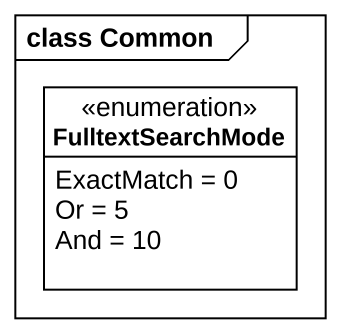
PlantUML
@startuml
mainframe class Common
hide circle
hide empty members
enum FulltextSearchMode {
  ExactMatch = 0
  Or = 5
  And = 10
}
@enduml
